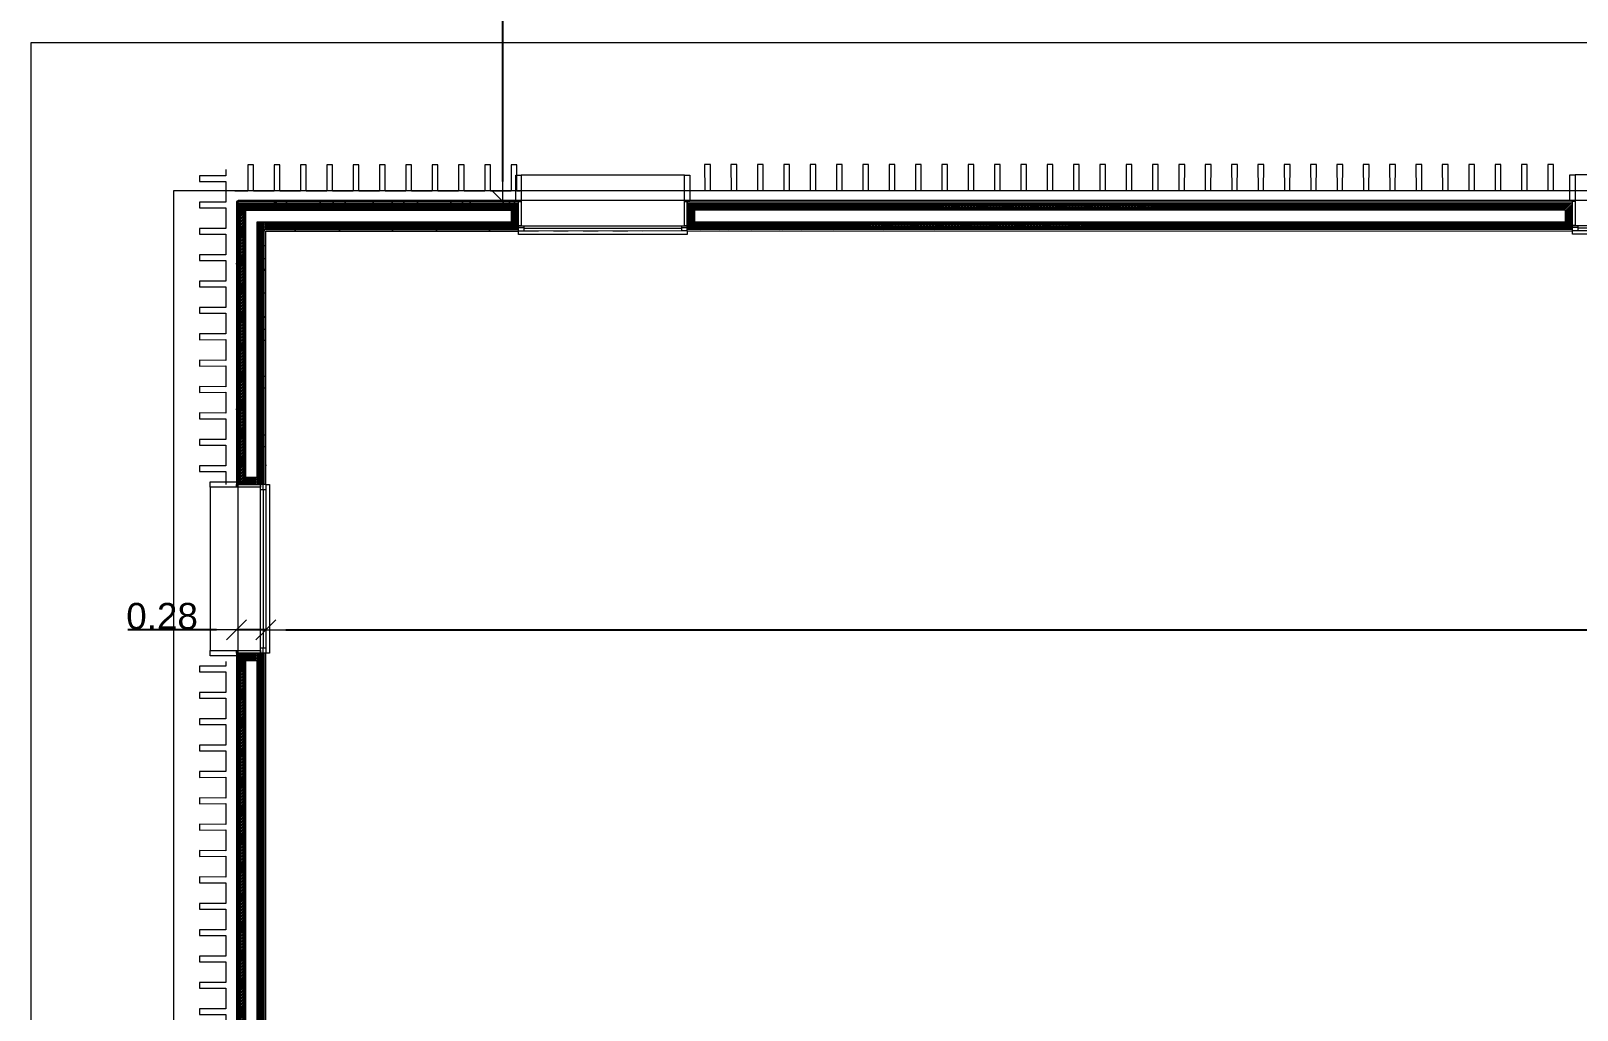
# Model space of a CAD drawing. Header units: millimetres. Extents: x -284281 to 1648660, y -821378 to -151356.
# Drawn here: x -265218 to -250547, y -181077 to -171793 of the extents above; entities that cross this region are included whole.
import ezdxf

# ---------------------------------------------------------------- set-up
doc = ezdxf.new("R2010")
doc.units = ezdxf.units.MM
doc.header["$MEASUREMENT"] = 0
doc.set_wipeout_variables(frame=1)
doc.linetypes.add('Traits', pattern=[282.222223, 141.111112, -141.111112])
doc.linetypes.add('Wipeout_Contour', pattern=[1000, 0, -1000])
doc.layers.get('Defpoints').update_dxf_attribs({"color": 250})
for name, color, linetype in [('Cotations - 1_100', 7, 'Continuous'), ('Fenêtres ARCHICAD', 7, 'Continuous'), ('Nouveau_0', 7, 'Continuous'), ('Sols_ Dalles', 7, 'Continuous')]:
    doc.layers.add(name, color=color, linetype=linetype)
doc.styles.add('STYLE_GENERE_2', font='arial.ttf')
doc.dimstyles.new('STYLE_GENERE__1', dxfattribs={"dimtxt": 250, "dimasz": 190, "dimexe": 0.18, "dimexo": 0.0625, "dimgap": 0, "dimtad": 1, "dimtih": 1, "dimtoh": 1, "dimlfac": 0.001, "dimzin": 0, "dimdsep": 46, "dimtxsty": 'STYLE_GENERE_2', "dimblk": 'ARROWHEAD_6', "dimblk1": 'ARROWHEAD_6', "dimblk2": 'ARROWHEAD_6', "dimcen": 0.09, "dimse1": 1, "dimse2": 1, "dimclrd": 7, "dimclre": 7, "dimclrt": 7, "dimazin": 0, "dimtfac": 1, "dimtdec": 4, "dimtmove": 0, "dimatfit": 3, "dimfxl": 1, "dimtolj": 1, "dimtzin": 0, "dimarcsym": 0})
doc.dimstyles.new('STYLE_GENERE__2', dxfattribs={"dimtxt": 250, "dimasz": 190, "dimexe": 0.18, "dimexo": 0.0625, "dimgap": 0, "dimtad": 1, "dimlfac": 0.001, "dimzin": 0, "dimdsep": 46, "dimtxsty": 'STYLE_GENERE_2', "dimblk": 'ARROWHEAD_6', "dimblk1": 'ARROWHEAD_6', "dimblk2": 'ARROWHEAD_6', "dimcen": 0.09, "dimse1": 1, "dimse2": 1, "dimclrd": 7, "dimclre": 7, "dimclrt": 7, "dimazin": 0, "dimtfac": 1, "dimtdec": 4, "dimtmove": 0, "dimatfit": 3, "dimfxl": 1, "dimtolj": 1, "dimtzin": 0, "dimarcsym": 0})
pattern_1 = [(45, (0, 175), (-55.68466, 55.68466), [0, -52.5, 0, -78.75]), (110, (175, 175), (74.000794, 26.934086), [0, -38.5, 0, -66.5])]
pattern_2 = [(45, (0, 0), (-7.0710678, 7.0710678), [])]

# ---------------------------------------------------------------- blocks, each defined once
blk = doc.blocks.new('Fenêtre 25')
at = {"layer": 'Fenêtres ARCHICAD', "color": 7, "linetype": 'Continuous', "lineweight": 5}
for p, q in [((-800, 0), (-800, 33)), ((-800, 33), (800, 33)), ((800, 33), (800, 0)), ((-800, -30), (800, -30)), ((-800, -280), (-800, -50)), ((-800, -50), (-775, -50)), ((-775, -50), (-775, -280)), ((775, -280), (775, -50)), ((775, -50), (800, -50)), ((800, -50), (800, -280)), ((-825, -530), (-825, -280)), ((-825, -280), (-775, -280)), ((-825, -280), (-800, -280)), ((-825, -280), (-800, -280)), ((-800, -195), (-800, -265)), ((-800, -195), (-800, -265)), ((-800, -195), (-800, -265)), ((-800, -195), (-800, -265)), ((-800, -265), (-800, -280)), ((-800, -265), (-800, -280)), ((-775, -280), (-800, -280)), ((-775, -280), (-775, -530)), ((800, -280), (775, -280)), ((775, -280), (825, -280)), ((775, -530), (775, -280)), ((800, -195), (800, -265)), ((800, -195), (800, -265)), ((800, -195), (800, -265)), ((800, -195), (800, -265)), ((800, -265), (800, -280)), ((800, -265), (800, -280)), ((800, -280), (825, -280)), ((800, -280), (825, -280)), ((825, -280), (825, -530)), ((-775, -530), (-825, -530)), ((-775, -530), (775, -530)), ((825, -530), (775, -530))]:
    blk.add_line(p, q, dxfattribs=at)
at = {"layer": 'Fenêtres ARCHICAD', "color": 7, "linetype": 'Traits', "lineweight": 5}
blk.add_line((-800, 0), (800, 0), dxfattribs=at)
at = {"color": 254, "linetype": 'Wipeout_Contour', "lineweight": 0, "ltscale": 3003.33026}
blk.add_wipeout([(-750, 0), (-750, -50), (750, -50), (750, 0)], dxfattribs=at).dxf.layer = 'Fenêtres ARCHICAD'
at = {"layer": 'Fenêtres ARCHICAD', "color": 7, "linetype": 'Continuous', "lineweight": 5}
for p, q in [((-800, 0), (-750, 0)), ((-800, 0), (-800, -15)), ((-800, 0), (-800, -15)), ((-750, 0), (-750, -50)), ((-750, 0), (750, 0)), ((750, -50), (750, 0)), ((750, 0), (800, 0)), ((800, 0), (800, -15)), ((800, 0), (800, -15)), ((-800, -15), (-800, -50)), ((-800, -15), (-800, -50)), ((-750, -50), (-800, -50)), ((-800, -50), (-800, -85)), ((-800, -50), (-800, -85)), ((-800, -85), (-800, -195)), ((-800, -85), (-800, -195)), ((-800, -85), (-800, -195)), ((-800, -85), (-800, -195)), ((-750, -25), (750, -25)), ((750, -50), (-750, -50)), ((800, -50), (750, -50)), ((800, -15), (800, -50)), ((800, -15), (800, -50)), ((800, -50), (800, -85)), ((800, -50), (800, -85)), ((800, -85), (800, -195)), ((800, -85), (800, -195)), ((800, -85), (800, -195)), ((800, -85), (800, -195))]:
    blk.add_line(p, q, dxfattribs=at)
blk = doc.blocks.new('Mur_1_1', base_point=(162861, -173411))
at = {"color": 254, "linetype": 'Wipeout_Contour', "lineweight": 0, "ltscale": 1189537.602383008}
blk.add_wipeout([(162876, -173426), (162876, -173426), (162861, -173411), (162861, -173411), (162861, -173426)], dxfattribs=at)
at = {"color": 254, "linetype": 'Wipeout_Contour', "lineweight": 0, "ltscale": 975207.248414}
blk.add_wipeout([(167139, -173410), (167139, -173425), (175539, -173423), (175539, -173408)], dxfattribs=at)
at = {"linetype": 'Continuous', "lineweight": 5, "true_color": 0x5f5f5f}
h = blk.add_hatch(dxfattribs=at)
h.set_pattern_fill('ENDUIT_0001', color=251, style=0, pattern_type=2)
h.set_pattern_definition(pattern_1)
h.paths.add_polyline_path([(162876, -173426), (162876, -173426), (162861, -173411), (162861, -173411), (162861, -173426)])
h = blk.add_hatch(dxfattribs=at)
h.set_pattern_fill('ENDUIT_0001', color=251, style=0, pattern_type=2)
h.set_pattern_definition(pattern_1)
h.paths.add_polyline_path([(167139, -173410), (167139, -173425), (175539, -173423), (175539, -173408)])
h = blk.add_hatch(dxfattribs=at)
h.set_pattern_fill('ENDUIT_0001', color=251, style=0, pattern_type=2)
h.set_pattern_definition(pattern_1)
h.paths.add_polyline_path([(162876, -173426), (162876, -173426), (162876, -173426)])
at = {"color": 254, "linetype": 'Wipeout_Contour', "lineweight": 0, "ltscale": 1189839.153421994}
blk.add_wipeout([(162946, -173496), (162946, -173496), (162876, -173426), (162876, -173426), (162876, -173496)], dxfattribs=at)
at = {"color": 254, "linetype": 'Wipeout_Contour', "lineweight": 0, "ltscale": 975327.011584}
blk.add_wipeout([(167139, -173425), (167209, -173495), (175469, -173493), (175539, -173423)], dxfattribs=at)
at = {"linetype": 'Continuous', "lineweight": 5, "true_color": 0x5f5f5f}
h = blk.add_hatch(dxfattribs=at)
h.set_pattern_fill('BRIQUES_TERRE_CUITE__INT_97', color=251, style=0, pattern_type=2)
h.set_pattern_definition(pattern_2)
h.paths.add_polyline_path([(162946, -173496), (162946, -173496), (162876, -173426), (162876, -173426), (162876, -173496)])
h = blk.add_hatch(dxfattribs=at)
h.set_pattern_fill('BRIQUES_TERRE_CUITE__INT_97', color=251, style=0, pattern_type=2)
h.set_pattern_definition(pattern_2)
h.paths.add_polyline_path([(162946, -173496), (162946, -173496), (162946, -173496)])
h = blk.add_hatch(dxfattribs=at)
h.set_pattern_fill('BRIQUES_TERRE_CUITE__INT_97', color=251, style=0, pattern_type=2)
h.set_pattern_definition(pattern_2)
h.paths.add_polyline_path([(167139, -173425), (167209, -173495), (175469, -173493), (175539, -173423)])
at = {"color": 254, "linetype": 'Wipeout_Contour', "lineweight": 0, "ltscale": 1190476.01544338}
blk.add_wipeout([(163056, -173606), (163056, -173606), (162946, -173496), (162946, -173496), (162946, -173606)], dxfattribs=at)
at = {"color": 254, "linetype": 'Wipeout_Contour', "lineweight": 0, "ltscale": 975582.023334}
blk.add_wipeout([(167209, -173495), (167209, -173605), (175469, -173603), (175469, -173493)], dxfattribs=at)
at = {"linetype": 'Continuous', "lineweight": 5, "true_color": 0x5f5f5f}
h = blk.add_hatch(dxfattribs=at)
h.set_pattern_fill('ENDUIT_0001', color=251, style=0, pattern_type=2)
h.set_pattern_definition(pattern_1)
h.paths.add_polyline_path([(163126, -173676), (163126, -173691), (163141, -173691), (163126, -173676)])
at = {"color": 254, "linetype": 'Wipeout_Contour', "lineweight": 0, "ltscale": 955311.500505}
blk.add_wipeout([(162876, -173426), (165539, -173425), (165539, -173410), (162876, -173411)], dxfattribs=at)
at = {"color": 254, "linetype": 'Wipeout_Contour', "lineweight": 0, "ltscale": 975961.759622}
blk.add_wipeout([(175539, -173673), (167139, -173675), (167139, -173690), (175539, -173688)], dxfattribs=at)
at = {"linetype": 'Continuous', "lineweight": 5, "true_color": 0x5f5f5f}
h = blk.add_hatch(dxfattribs=at)
h.set_pattern_fill('ENDUIT_0001', color=251, style=0, pattern_type=2)
h.set_pattern_definition(pattern_1)
h.paths.add_polyline_path([(162876, -173426), (165539, -173425), (165539, -173410), (162876, -173411)])
h = blk.add_hatch(dxfattribs=at)
h.set_pattern_fill('ENDUIT_0001', color=251, style=0, pattern_type=2)
h.set_pattern_definition(pattern_1)
h.paths.add_polyline_path([(175539, -173673), (167139, -173675), (167139, -173690), (175539, -173688)])
at = {"color": 254, "linetype": 'Wipeout_Contour', "lineweight": 0, "ltscale": 952839.831692}
blk.add_wipeout([(163126, -173676), (163056, -173606), (163056, -173606), (163056, -173676)], dxfattribs=at)
at = {"linetype": 'Continuous', "lineweight": 5, "true_color": 0x5f5f5f}
h = blk.add_hatch(dxfattribs=at)
h.set_pattern_fill('BRIQUES_TERRE_CUITE__INT_97', color=251, style=0, pattern_type=2)
h.set_pattern_definition(pattern_2)
h.paths.add_polyline_path([(163126, -173676), (163056, -173606), (163056, -173606), (163056, -173676)])
at = {"color": 254, "linetype": 'Wipeout_Contour', "lineweight": 0, "ltscale": 713720.790997}
blk.add_wipeout([(162876, -173411), (162861, -173411), (162876, -173426)], dxfattribs=at)
at = {"color": 254, "linetype": 'Wipeout_Contour', "lineweight": 0, "ltscale": 975840.720949}
blk.add_wipeout([(175539, -173603), (167139, -173605), (167139, -173675), (175539, -173673)], dxfattribs=at)
at = {"linetype": 'Continuous', "lineweight": 5, "true_color": 0x5f5f5f}
h = blk.add_hatch(dxfattribs=at)
h.set_pattern_fill('ENDUIT_0001', color=251, style=0, pattern_type=2)
h.set_pattern_definition(pattern_1)
h.paths.add_polyline_path([(162876, -173411), (162861, -173411), (162876, -173426)])
h = blk.add_hatch(dxfattribs=at)
h.set_pattern_fill('BRIQUES_TERRE_CUITE__INT_97', color=251, style=0, pattern_type=2)
h.set_pattern_definition(pattern_2)
h.paths.add_polyline_path([(175539, -173603), (167139, -173605), (167139, -173675), (175539, -173673)])
at = {"color": 7, "linetype": 'Continuous', "lineweight": 5, "flags": 128}
blk.add_lwpolyline([(167139, -173690), (175539, -173688)], dxfattribs=at)
at = {"color": 254, "linetype": 'Wipeout_Contour', "lineweight": 0, "ltscale": 955482.500301}
blk.add_wipeout([(162946, -173426), (162946, -173496), (165469, -173495), (165539, -173425)], dxfattribs=at)
at = {"color": 254, "linetype": 'Wipeout_Contour', "lineweight": 0, "ltscale": 963831.455818}
blk.add_wipeout([(167209, -173495), (167139, -173425), (167139, -173605), (167209, -173605)], dxfattribs=at)
at = {"color": 254, "linetype": 'Wipeout_Contour', "lineweight": 0, "ltscale": 987235.907192}
blk.add_wipeout([(175469, -173493), (175469, -173603), (175539, -173603), (175539, -173423)], dxfattribs=at)
at = {"linetype": 'Continuous', "lineweight": 5, "true_color": 0x5f5f5f}
h = blk.add_hatch(dxfattribs=at)
h.set_pattern_fill('BRIQUES_TERRE_CUITE__INT_97', color=251, style=0, pattern_type=2)
h.set_pattern_definition(pattern_2)
h.paths.add_polyline_path([(162946, -173426), (162946, -173496), (165469, -173495), (165539, -173425)])
h = blk.add_hatch(dxfattribs=at)
h.set_pattern_fill('BRIQUES_TERRE_CUITE__INT_97', color=251, style=0, pattern_type=2)
h.set_pattern_definition(pattern_2)
h.paths.add_polyline_path([(167209, -173495), (167139, -173425), (167139, -173605), (167209, -173605)])
h = blk.add_hatch(dxfattribs=at)
h.set_pattern_fill('BRIQUES_TERRE_CUITE__INT_97', color=251, style=0, pattern_type=2)
h.set_pattern_definition(pattern_2)
h.paths.add_polyline_path([(175469, -173493), (175469, -173603), (175539, -173603), (175539, -173423)])
at = {"color": 7, "linetype": 'Continuous', "lineweight": 5}
for p, q in [((167164, -173410), (167139, -173410)), ((167139, -173425), (167139, -173410)), ((175539, -173408), (175514, -173408)), ((175539, -173423), (175539, -173408)), ((175539, -173423), (167139, -173425)), ((167139, -173495), (167139, -173425)), ((167139, -173495), (167139, -173425)), ((167139, -173605), (167139, -173495)), ((167139, -173605), (167139, -173495)), ((175469, -173493), (167209, -173495)), ((167209, -173495), (167209, -173605)), ((175469, -173493), (175469, -173603)), ((175539, -173493), (175539, -173423)), ((175539, -173493), (175539, -173423)), ((175539, -173603), (175539, -173493)), ((175539, -173603), (175539, -173493)), ((167139, -173640), (167139, -173605)), ((167139, -173675), (167139, -173640)), ((167139, -173675), (175539, -173673)), ((167139, -173690), (167139, -173675)), ((175469, -173603), (167209, -173605)), ((175539, -173638), (175539, -173603)), ((175539, -173673), (175539, -173638)), ((175539, -173688), (175539, -173673))]:
    blk.add_line(p, q, dxfattribs=at)
at = {"color": 7, "linetype": 'Continuous', "lineweight": 5, "flags": 128}
blk.add_lwpolyline([(175539, -173408), (167139, -173410)], dxfattribs=at)
at = {"layer": 'Fenêtres ARCHICAD', "color": 7, "linetype": 'Continuous', "lineweight": 5, "zscale": 1000, "rotation": 180.0105654490006}
blk.add_blockref('Fenêtre 25', (176339, -173688), dxfattribs=at)
at = {"color": 254, "linetype": 'Wipeout_Contour', "lineweight": 0, "ltscale": 713899.779704}
blk.add_wipeout([(162946, -173426), (162876, -173426), (162946, -173496)], dxfattribs=at)
at = {"color": 254, "linetype": 'Wipeout_Contour', "lineweight": 0, "ltscale": 955846.246192}
blk.add_wipeout([(165469, -173495), (163056, -173496), (163056, -173606), (165469, -173605)], dxfattribs=at)
at = {"linetype": 'Continuous', "lineweight": 5, "true_color": 0x5f5f5f}
h = blk.add_hatch(dxfattribs=at)
h.set_pattern_fill('BRIQUES_TERRE_CUITE__INT_97', color=251, style=0, pattern_type=2)
h.set_pattern_definition(pattern_2)
h.paths.add_polyline_path([(162946, -173426), (162876, -173426), (162946, -173496)])
at = {"color": 7, "linetype": 'Continuous', "lineweight": 5, "flags": 128}
blk.add_lwpolyline([(162861, -173411), (162861, -173426)], dxfattribs=at)
at = {"color": 254, "linetype": 'Wipeout_Contour', "lineweight": 0, "ltscale": 956444.175265}
blk.add_wipeout([(165539, -173675), (163141, -173676), (163141, -173691), (165539, -173690)], dxfattribs=at)
at = {"linetype": 'Continuous', "lineweight": 5, "true_color": 0x5f5f5f}
h = blk.add_hatch(dxfattribs=at)
h.set_pattern_fill('ENDUIT_0001', color=251, style=0, pattern_type=2)
h.set_pattern_definition(pattern_1)
h.paths.add_polyline_path([(165539, -173675), (163141, -173676), (163141, -173691), (165539, -173690)])
at = {"color": 254, "linetype": 'Wipeout_Contour', "lineweight": 0, "ltscale": 714280.513116}
blk.add_wipeout([(163056, -173496), (162946, -173496), (163056, -173606)], dxfattribs=at)
at = {"color": 7, "linetype": 'Continuous', "lineweight": 5}
for p, q in [((162876, -173426), (162876, -173426)), ((162876, -173426), (162876, -173496)), ((162946, -173426), (162876, -173426)), ((162946, -173496), (162946, -173496)), ((162946, -173496), (162946, -173606)), ((163056, -173496), (162946, -173496))]:
    blk.add_line(p, q, dxfattribs=at)
at = {"color": 254, "linetype": 'Wipeout_Contour', "lineweight": 0, "ltscale": 714844.432472}
blk.add_wipeout([(163141, -173676), (163126, -173676), (163141, -173691)], dxfattribs=at)
at = {"linetype": 'Continuous', "lineweight": 5, "true_color": 0x5f5f5f}
h = blk.add_hatch(dxfattribs=at)
h.set_pattern_fill('ENDUIT_0001', color=251, style=0, pattern_type=2)
h.set_pattern_definition(pattern_1)
h.paths.add_polyline_path([(163141, -173676), (163126, -173676), (163141, -173691)])
at = {"color": 254, "linetype": 'Wipeout_Contour', "lineweight": 0, "ltscale": 956300.15498}
blk.add_wipeout([(163126, -173676), (165539, -173675), (165539, -173605), (163126, -173606)], dxfattribs=at)
at = {"linetype": 'Continuous', "lineweight": 5, "true_color": 0x5f5f5f}
h = blk.add_hatch(dxfattribs=at)
h.set_pattern_fill('BRIQUES_TERRE_CUITE__INT_97', color=251, style=0, pattern_type=2)
h.set_pattern_definition(pattern_2)
h.paths.add_polyline_path([(163126, -173676), (165539, -173675), (165539, -173605), (163126, -173606)])
at = {"color": 254, "linetype": 'Wipeout_Contour', "lineweight": 0, "ltscale": 959209.904003}
blk.add_wipeout([(165469, -173495), (165469, -173605), (165539, -173605), (165539, -173425)], dxfattribs=at)
at = {"color": 254, "linetype": 'Wipeout_Contour', "lineweight": 0, "ltscale": 714663.009177}
blk.add_wipeout([(163126, -173606), (163056, -173606), (163126, -173676)], dxfattribs=at)
at = {"linetype": 'Continuous', "lineweight": 5, "true_color": 0x5f5f5f}
h = blk.add_hatch(dxfattribs=at)
h.set_pattern_fill('BRIQUES_TERRE_CUITE__INT_97', color=251, style=0, pattern_type=2)
h.set_pattern_definition(pattern_2)
h.paths.add_polyline_path([(165469, -173495), (165469, -173605), (165539, -173605), (165539, -173425)])
h = blk.add_hatch(dxfattribs=at)
h.set_pattern_fill('BRIQUES_TERRE_CUITE__INT_97', color=251, style=0, pattern_type=2)
h.set_pattern_definition(pattern_2)
h.paths.add_polyline_path([(163126, -173606), (163056, -173606), (163126, -173676)])
at = {"color": 7, "linetype": 'Continuous', "lineweight": 5}
for p, q in [((165539, -173410), (165514, -173410)), ((165539, -173425), (165539, -173410)), ((165539, -173425), (162946, -173426)), ((165469, -173495), (163056, -173496)), ((165469, -173495), (165469, -173605)), ((165539, -173495), (165539, -173425)), ((165539, -173495), (165539, -173425)), ((165539, -173605), (165539, -173495)), ((165539, -173605), (165539, -173495)), ((163056, -173606), (163056, -173606)), ((163056, -173606), (163056, -173676)), ((163126, -173606), (163056, -173606)), ((165469, -173605), (163126, -173606)), ((163126, -173676), (165539, -173675)), ((163126, -173676), (163126, -173691)), ((165539, -173640), (165539, -173605)), ((165539, -173675), (165539, -173640)), ((165539, -173690), (165539, -173675))]:
    blk.add_line(p, q, dxfattribs=at)
at = {"color": 7, "linetype": 'Continuous', "lineweight": 5, "flags": 128}
for points in [[(165539, -173410), (162861, -173411)], [(163141, -173691), (165539, -173690)]]:
    blk.add_lwpolyline(points, dxfattribs=at)
at = {"layer": 'Fenêtres ARCHICAD', "color": 7, "linetype": 'Continuous', "lineweight": 5, "zscale": 1000, "rotation": 180.0105654490006}
blk.add_blockref('Fenêtre 25', (166339, -173690), dxfattribs=at)
blk = doc.blocks.new('Mur_6_1', base_point=(162861, -188411))
at = {"linetype": 'Continuous', "lineweight": 5, "true_color": 0x5f5f5f}
h = blk.add_hatch(dxfattribs=at)
h.set_pattern_fill('ENDUIT_0001', color=251, style=0, pattern_type=2)
h.set_pattern_definition(pattern_1)
h.paths.add_polyline_path([(162861, -173411), (162861, -173411), (162861, -173411)])
at = {"color": 254, "linetype": 'Wipeout_Contour', "lineweight": 0, "ltscale": 974274.925148}
blk.add_wipeout([(162876, -177693), (162861, -177693), (162861, -184493), (162876, -184493)], dxfattribs=at)
at = {"linetype": 'Continuous', "lineweight": 5, "true_color": 0x5f5f5f}
h = blk.add_hatch(dxfattribs=at)
h.set_pattern_fill('ENDUIT_0001', color=251, style=0, pattern_type=2)
h.set_pattern_definition(pattern_1)
h.paths.add_polyline_path([(162876, -177693), (162861, -177693), (162861, -184493), (162876, -184493)])
at = {"color": 254, "linetype": 'Wipeout_Contour', "lineweight": 0, "ltscale": 955553.112165}
blk.add_wipeout([(162876, -173426), (162861, -173426), (162861, -176093), (162876, -176093)], dxfattribs=at)
at = {"linetype": 'Continuous', "lineweight": 5, "true_color": 0x5f5f5f}
h = blk.add_hatch(dxfattribs=at)
h.set_pattern_fill('ENDUIT_0001', color=251, style=0, pattern_type=2)
h.set_pattern_definition(pattern_1)
h.paths.add_polyline_path([(162876, -173426), (162861, -173426), (162861, -176093), (162876, -176093)])
at = {"color": 254, "linetype": 'Wipeout_Contour', "lineweight": 0, "ltscale": 974387.759988}
blk.add_wipeout([(162876, -177693), (162876, -184493), (162946, -184423), (162946, -177763)], dxfattribs=at)
at = {"linetype": 'Continuous', "lineweight": 5, "true_color": 0x5f5f5f}
h = blk.add_hatch(dxfattribs=at)
h.set_pattern_fill('BRIQUES_TERRE_CUITE__INT_97', color=251, style=0, pattern_type=2)
h.set_pattern_definition(pattern_2)
h.paths.add_polyline_path([(162876, -177693), (162876, -184493), (162946, -184423), (162946, -177763)])
at = {"color": 254, "linetype": 'Wipeout_Contour', "lineweight": 0, "ltscale": 955719.655276}
blk.add_wipeout([(162946, -173496), (162876, -173496), (162876, -176093), (162946, -176023)], dxfattribs=at)
at = {"linetype": 'Continuous', "lineweight": 5, "true_color": 0x5f5f5f}
h = blk.add_hatch(dxfattribs=at)
h.set_pattern_fill('BRIQUES_TERRE_CUITE__INT_97', color=251, style=0, pattern_type=2)
h.set_pattern_definition(pattern_2)
h.paths.add_polyline_path([(162946, -173496), (162876, -173496), (162876, -176093), (162946, -176023)])
at = {"color": 7, "linetype": 'Continuous', "lineweight": 5}
blk.add_line((162876, -173426), (162876, -173496), dxfattribs=at)
at = {"color": 254, "linetype": 'Wipeout_Contour', "lineweight": 0, "ltscale": 974627.72248}
blk.add_wipeout([(162946, -177763), (162946, -184423), (163056, -184423), (163056, -177763)], dxfattribs=at)
at = {"color": 254, "linetype": 'Wipeout_Contour', "lineweight": 0, "ltscale": 956074.120282}
blk.add_wipeout([(163056, -173606), (162946, -173606), (162946, -176023), (163056, -176023)], dxfattribs=at)
at = {"color": 254, "linetype": 'Wipeout_Contour', "lineweight": 0, "ltscale": 974984.114929}
blk.add_wipeout([(163126, -184493), (163141, -184493), (163141, -177693), (163126, -177693)], dxfattribs=at)
at = {"linetype": 'Continuous', "lineweight": 5, "true_color": 0x5f5f5f}
h = blk.add_hatch(dxfattribs=at)
h.set_pattern_fill('ENDUIT_0001', color=251, style=0, pattern_type=2)
h.set_pattern_definition(pattern_1)
h.paths.add_polyline_path([(163126, -184493), (163141, -184493), (163141, -177693), (163126, -177693)])
at = {"color": 7, "linetype": 'Continuous', "lineweight": 5}
blk.add_line((162946, -173496), (162946, -173606), dxfattribs=at)
at = {"color": 254, "linetype": 'Wipeout_Contour', "lineweight": 0, "ltscale": 956662.163095}
blk.add_wipeout([(163126, -173691), (163126, -176093), (163141, -176093), (163141, -173691)], dxfattribs=at)
at = {"linetype": 'Continuous', "lineweight": 5, "true_color": 0x5f5f5f}
h = blk.add_hatch(dxfattribs=at)
h.set_pattern_fill('ENDUIT_0001', color=251, style=0, pattern_type=2)
h.set_pattern_definition(pattern_1)
h.paths.add_polyline_path([(163126, -173691), (163126, -176093), (163141, -176093), (163141, -173691)])
at = {"color": 254, "linetype": 'Wipeout_Contour', "lineweight": 0, "ltscale": 974870.339075}
blk.add_wipeout([(163056, -177693), (163056, -184493), (163126, -184493), (163126, -177693)], dxfattribs=at)
at = {"linetype": 'Continuous', "lineweight": 5, "true_color": 0x5f5f5f}
h = blk.add_hatch(dxfattribs=at)
h.set_pattern_fill('BRIQUES_TERRE_CUITE__INT_97', color=251, style=0, pattern_type=2)
h.set_pattern_definition(pattern_2)
h.paths.add_polyline_path([(163056, -177693), (163056, -184493), (163126, -184493), (163126, -177693)])
at = {"color": 7, "linetype": 'Continuous', "lineweight": 5, "flags": 128}
blk.add_lwpolyline([(163141, -184493), (163141, -177693)], dxfattribs=at)
at = {"color": 254, "linetype": 'Wipeout_Contour', "lineweight": 0, "ltscale": 956524.364983}
blk.add_wipeout([(163056, -173676), (163056, -176093), (163126, -176093), (163126, -173676)], dxfattribs=at)
at = {"linetype": 'Continuous', "lineweight": 5, "true_color": 0x5f5f5f}
h = blk.add_hatch(dxfattribs=at)
h.set_pattern_fill('BRIQUES_TERRE_CUITE__INT_97', color=251, style=0, pattern_type=2)
h.set_pattern_definition(pattern_2)
h.paths.add_polyline_path([(163056, -173676), (163056, -176093), (163126, -176093), (163126, -173676)])
at = {"color": 7, "linetype": 'Continuous', "lineweight": 5}
for p, q in [((163056, -173606), (163056, -173676)), ((163126, -173676), (163126, -173691))]:
    blk.add_line(p, q, dxfattribs=at)
at = {"color": 7, "linetype": 'Continuous', "lineweight": 5, "flags": 128}
blk.add_lwpolyline([(163141, -176093), (163141, -173691)], dxfattribs=at)
at = {"color": 254, "linetype": 'Wipeout_Contour', "lineweight": 0, "ltscale": 964577.172595}
blk.add_wipeout([(162946, -177763), (163056, -177763), (163056, -177693), (162876, -177693)], dxfattribs=at)
at = {"linetype": 'Continuous', "lineweight": 5, "true_color": 0x5f5f5f}
h = blk.add_hatch(dxfattribs=at)
h.set_pattern_fill('BRIQUES_TERRE_CUITE__INT_97', color=251, style=0, pattern_type=2)
h.set_pattern_definition(pattern_2)
h.paths.add_polyline_path([(162946, -177763), (163056, -177763), (163056, -177693), (162876, -177693)])
at = {"color": 7, "linetype": 'Continuous', "lineweight": 5}
for p, q in [((162861, -177693), (162861, -177718)), ((162876, -177693), (162861, -177693)), ((162876, -177693), (162876, -184493)), ((162946, -177693), (162876, -177693)), ((162946, -177693), (162876, -177693)), ((163056, -177693), (162946, -177693)), ((163056, -177693), (162946, -177693)), ((162946, -177763), (162946, -184423)), ((162946, -177763), (163056, -177763)), ((163091, -177693), (163056, -177693)), ((163056, -177763), (163056, -184423)), ((163126, -177693), (163091, -177693)), ((163126, -184493), (163126, -177693)), ((163141, -177693), (163126, -177693))]:
    blk.add_line(p, q, dxfattribs=at)
at = {"color": 7, "linetype": 'Continuous', "lineweight": 5, "flags": 128}
blk.add_lwpolyline([(162861, -177693), (162861, -184493)], dxfattribs=at)
at = {"color": 254, "linetype": 'Wipeout_Contour', "lineweight": 0, "ltscale": 959664.526454}
blk.add_wipeout([(162946, -176023), (162876, -176093), (163056, -176093), (163056, -176023)], dxfattribs=at)
at = {"linetype": 'Continuous', "lineweight": 5, "true_color": 0x5f5f5f}
h = blk.add_hatch(dxfattribs=at)
h.set_pattern_fill('BRIQUES_TERRE_CUITE__INT_97', color=251, style=0, pattern_type=2)
h.set_pattern_definition(pattern_2)
h.paths.add_polyline_path([(162946, -176023), (162876, -176093), (163056, -176093), (163056, -176023)])
at = {"color": 7, "linetype": 'Continuous', "lineweight": 5}
for p, q in [((162876, -173496), (162876, -176093)), ((162946, -173606), (162946, -176023)), ((163056, -173676), (163056, -176023)), ((163126, -176093), (163126, -173691)), ((162946, -176023), (163056, -176023)), ((162861, -176068), (162861, -176093)), ((162876, -176093), (162861, -176093)), ((162946, -176093), (162876, -176093)), ((162946, -176093), (162876, -176093)), ((163056, -176093), (162946, -176093)), ((163056, -176093), (162946, -176093)), ((163091, -176093), (163056, -176093)), ((163126, -176093), (163091, -176093)), ((163141, -176093), (163126, -176093))]:
    blk.add_line(p, q, dxfattribs=at)
at = {"color": 7, "linetype": 'Continuous', "lineweight": 5, "flags": 128}
blk.add_lwpolyline([(162861, -173426), (162861, -176093)], dxfattribs=at)
at = {"layer": 'Fenêtres ARCHICAD', "color": 7, "linetype": 'Continuous', "lineweight": 5, "zscale": 1000, "rotation": 270}
blk.add_blockref('Fenêtre 25', (163141, -176893), dxfattribs=at)
blk = doc.blocks.new('Tôle profilée 25_2')
at = {"color": 7, "linetype": 'Continuous', "lineweight": 5}
for p, q in [((-250, 6677.5), (-250, 6650)), ((0, 6676.5), (-250, 6677.5)), ((-250, 6650), (-250, 6622.5)), ((-250, 6622.5), (0, 6623.5)), ((0, 6722.2), (0, 6676.5)), ((0, 6623.5), (0, 6426.5)), ((-250, 6427.5), (-250, 6400)), ((0, 6426.5), (-250, 6427.5)), ((-250, 6400), (-250, 6372.5)), ((-250, 6372.5), (0, 6373.5)), ((0, 6373.5), (0, 6176.5)), ((-250, 6177.5), (-250, 6150)), ((0, 6176.5), (-250, 6177.5)), ((-250, 6150), (-250, 6122.5)), ((-250, 6122.5), (0, 6123.5)), ((0, 6123.5), (0, 5926.5)), ((-250, 5927.5), (-250, 5900)), ((0, 5926.5), (-250, 5927.5)), ((-250, 5900), (-250, 5872.5)), ((-250, 5872.5), (0, 5873.5)), ((0, 5873.5), (0, 5676.5)), ((-250, 5677.5), (-250, 5650)), ((0, 5676.5), (-250, 5677.5)), ((-250, 5650), (-250, 5622.5)), ((-250, 5622.5), (0, 5623.5)), ((0, 5623.5), (0, 5426.5)), ((-250, 5427.5), (-250, 5400)), ((0, 5426.5), (-250, 5427.5)), ((-250, 5400), (-250, 5372.5)), ((-250, 5372.5), (0, 5373.5)), ((0, 5373.5), (0, 5176.5)), ((-250, 5177.5), (-250, 5150)), ((0, 5176.5), (-250, 5177.5)), ((-250, 5150), (-250, 5122.5)), ((-250, 5122.5), (0, 5123.5)), ((0, 5123.5), (0, 4926.5)), ((-250, 4927.5), (-250, 4900)), ((0, 4926.5), (-250, 4927.5)), ((-250, 4900), (-250, 4872.5)), ((-250, 4872.5), (0, 4873.5)), ((0, 4873.5), (0, 4676.5)), ((-250, 4677.5), (-250, 4650)), ((0, 4676.5), (-250, 4677.5)), ((-250, 4650), (-250, 4622.5)), ((-250, 4622.5), (0, 4623.5)), ((0, 4623.5), (0, 4426.5)), ((-250, 4427.5), (-250, 4400)), ((0, 4426.5), (-250, 4427.5)), ((-250, 4400), (-250, 4372.5)), ((-250, 4372.5), (0, 4373.5)), ((0, 4373.5), (0, 4176.5)), ((-250, 4177.5), (-250, 4150)), ((0, 4176.5), (-250, 4177.5)), ((-250, 4150), (-250, 4122.5)), ((-250, 4122.5), (0, 4123.5)), ((0, 4123.5), (0, 3926.5)), ((-250, 3927.5), (-250, 3900)), ((0, 3926.5), (-250, 3927.5)), ((-250, 3900), (-250, 3872.5)), ((-250, 3872.5), (0, 3873.5)), ((0, 3873.5), (0, 3676.5)), ((-250, 3677.5), (-250, 3650)), ((0, 3676.5), (-250, 3677.5)), ((-250, 3650), (-250, 3622.5)), ((-250, 3622.5), (0, 3623.5)), ((0, 3623.5), (0, 3426.5)), ((-250, 3427.5), (-250, 3400)), ((0, 3426.5), (-250, 3427.5)), ((-250, 3400), (-250, 3372.5)), ((-250, 3372.5), (0, 3373.5)), ((0, 3373.5), (0, 3176.5)), ((-250, 3177.5), (-250, 3150)), ((0, 3176.5), (-250, 3177.5)), ((-250, 3150), (-250, 3122.5)), ((-250, 3122.5), (0, 3123.5)), ((0, 3123.5), (0, 2926.5)), ((-250, 2927.5), (-250, 2900)), ((0, 2926.5), (-250, 2927.5)), ((-250, 2900), (-250, 2872.5)), ((-250, 2872.5), (0, 2873.5)), ((0, 2873.5), (0, 2676.5)), ((-250, 2677.5), (-250, 2650)), ((0, 2676.5), (-250, 2677.5)), ((-250, 2650), (-250, 2622.5)), ((-250, 2622.5), (0, 2623.5)), ((0, 2623.5), (0, 2426.5)), ((-250, 2427.5), (-250, 2400)), ((0, 2426.5), (-250, 2427.5)), ((-250, 2400), (-250, 2372.5)), ((-250, 2372.5), (0, 2373.5)), ((0, 2373.5), (0, 2176.5)), ((-250, 2177.5), (-250, 2150)), ((0, 2176.5), (-250, 2177.5)), ((-250, 2150), (-250, 2122.5)), ((-250, 2122.5), (0, 2123.5)), ((0, 2123.5), (0, 1926.5)), ((-250, 1927.5), (-250, 1900)), ((0, 1926.5), (-250, 1927.5)), ((-250, 1900), (-250, 1872.5)), ((-250, 1872.5), (0, 1873.5)), ((0, 1873.5), (0, 1676.5)), ((-250, 1677.5), (-250, 1650)), ((0, 1676.5), (-250, 1677.5)), ((-250, 1650), (-250, 1622.5)), ((-250, 1622.5), (0, 1623.5)), ((0, 1623.5), (0, 1426.5)), ((-250, 1427.5), (-250, 1400)), ((0, 1426.5), (-250, 1427.5)), ((-250, 1400), (-250, 1372.5)), ((-250, 1372.5), (0, 1373.5)), ((0, 1373.5), (0, 1176.5)), ((-250, 1177.5), (-250, 1150)), ((0, 1176.5), (-250, 1177.5)), ((-250, 1150), (-250, 1122.5)), ((-250, 1122.5), (0, 1123.5)), ((0, 1123.5), (0, 926.5)), ((-250, 927.5), (-250, 900)), ((0, 926.5), (-250, 927.5)), ((-250, 900), (-250, 872.5)), ((-250, 872.5), (0, 873.5)), ((0, 873.5), (0, 676.5)), ((-250, 677.5), (-250, 650)), ((0, 676.5), (-250, 677.5)), ((-250, 650), (-250, 622.5)), ((-250, 622.5), (0, 623.5)), ((0, 623.5), (0, 426.5)), ((-250, 427.5), (-250, 400)), ((0, 426.5), (-250, 427.5)), ((-250, 400), (-250, 372.5)), ((-250, 372.5), (0, 373.5)), ((0, 373.5), (0, 176.5)), ((-250, 177.5), (-250, 150)), ((0, 176.5), (-250, 177.5)), ((-250, 150), (-250, 122.5)), ((-250, 122.5), (0, 123.5)), ((0, 123.5), (0, 0))]:
    blk.add_line(p, q, dxfattribs=at)
blk = doc.blocks.new('Tôle profilée 25_3')
at = {"color": 7, "linetype": 'Continuous', "lineweight": 5}
for p, q in [((0, 2986.6), (0, 2926.5)), ((-250, 2927.5), (-250, 2900)), ((0, 2926.5), (-250, 2927.5)), ((-250, 2900), (-250, 2872.5)), ((-250, 2872.5), (0, 2873.5)), ((0, 2873.5), (0, 2676.5)), ((-250, 2677.5), (-250, 2650)), ((0, 2676.5), (-250, 2677.5)), ((-250, 2650), (-250, 2622.5)), ((-250, 2622.5), (0, 2623.5)), ((0, 2623.5), (0, 2426.5)), ((-250, 2427.5), (-250, 2400)), ((0, 2426.5), (-250, 2427.5)), ((-250, 2400), (-250, 2372.5)), ((-250, 2372.5), (0, 2373.5)), ((0, 2373.5), (0, 2176.5)), ((-250, 2177.5), (-250, 2150)), ((0, 2176.5), (-250, 2177.5)), ((-250, 2150), (-250, 2122.5)), ((-250, 2122.5), (0, 2123.5)), ((0, 2123.5), (0, 1926.5)), ((-250, 1927.5), (-250, 1900)), ((0, 1926.5), (-250, 1927.5)), ((-250, 1900), (-250, 1872.5)), ((-250, 1872.5), (0, 1873.5)), ((0, 1873.5), (0, 1676.5)), ((-250, 1677.5), (-250, 1650)), ((0, 1676.5), (-250, 1677.5)), ((-250, 1650), (-250, 1622.5)), ((-250, 1622.5), (0, 1623.5)), ((0, 1623.5), (0, 1426.5)), ((-250, 1427.5), (-250, 1400)), ((0, 1426.5), (-250, 1427.5)), ((-250, 1400), (-250, 1372.5)), ((-250, 1372.5), (0, 1373.5)), ((0, 1373.5), (0, 1176.5)), ((-250, 1177.5), (-250, 1150)), ((0, 1176.5), (-250, 1177.5)), ((-250, 1150), (-250, 1122.5)), ((-250, 1122.5), (0, 1123.5)), ((0, 1123.5), (0, 926.5)), ((-250, 927.5), (-250, 900)), ((0, 926.5), (-250, 927.5)), ((-250, 900), (-250, 872.5)), ((-250, 872.5), (0, 873.5)), ((0, 873.5), (0, 676.5)), ((-250, 677.5), (-250, 650)), ((0, 676.5), (-250, 677.5)), ((-250, 650), (-250, 622.5)), ((-250, 622.5), (0, 623.5)), ((0, 623.5), (0, 426.5)), ((-250, 427.5), (-250, 400)), ((0, 426.5), (-250, 427.5)), ((-250, 400), (-250, 372.5)), ((-250, 372.5), (0, 373.5)), ((0, 373.5), (0, 176.5)), ((-250, 177.5), (-250, 150)), ((0, 176.5), (-250, 177.5)), ((-250, 150), (-250, 122.5)), ((-250, 122.5), (0, 123.5)), ((0, 123.5), (0, 0))]:
    blk.add_line(p, q, dxfattribs=at)
blk = doc.blocks.new('Tôle profilée 25_4')
at = {"color": 7, "linetype": 'Continuous', "lineweight": 5}
for p, q in [((-250, 2677.5), (-250, 2650)), ((0, 2676.5), (-250, 2677.5)), ((-250, 2650), (-250, 2622.5)), ((0, 2706.5), (0, 2676.5)), ((-250, 2622.5), (0, 2623.5)), ((0, 2623.5), (0, 2426.5)), ((-250, 2427.5), (-250, 2400)), ((0, 2426.5), (-250, 2427.5)), ((-250, 2400), (-250, 2372.5)), ((-250, 2372.5), (0, 2373.5)), ((0, 2373.5), (0, 2176.5)), ((-250, 2177.5), (-250, 2150)), ((0, 2176.5), (-250, 2177.5)), ((-250, 2150), (-250, 2122.5)), ((-250, 2122.5), (0, 2123.5)), ((0, 2123.5), (0, 1926.5)), ((-250, 1927.5), (-250, 1900)), ((0, 1926.5), (-250, 1927.5)), ((-250, 1900), (-250, 1872.5)), ((-250, 1872.5), (0, 1873.5)), ((0, 1873.5), (0, 1676.5)), ((-250, 1677.5), (-250, 1650)), ((0, 1676.5), (-250, 1677.5)), ((-250, 1650), (-250, 1622.5)), ((-250, 1622.5), (0, 1623.5)), ((0, 1623.5), (0, 1426.5)), ((-250, 1427.5), (-250, 1400)), ((0, 1426.5), (-250, 1427.5)), ((-250, 1400), (-250, 1372.5)), ((-250, 1372.5), (0, 1373.5)), ((0, 1373.5), (0, 1176.5)), ((-250, 1177.5), (-250, 1150)), ((0, 1176.5), (-250, 1177.5)), ((-250, 1150), (-250, 1122.5)), ((-250, 1122.5), (0, 1123.5)), ((0, 1123.5), (0, 926.5)), ((-250, 927.5), (-250, 900)), ((0, 926.5), (-250, 927.5)), ((-250, 900), (-250, 872.5)), ((-250, 872.5), (0, 873.5)), ((0, 873.5), (0, 676.5)), ((-250, 677.5), (-250, 650)), ((0, 676.5), (-250, 677.5)), ((-250, 650), (-250, 622.5)), ((-250, 622.5), (0, 623.5)), ((0, 623.5), (0, 426.5)), ((-250, 427.5), (-250, 400)), ((0, 426.5), (-250, 427.5)), ((-250, 400), (-250, 372.5)), ((-250, 372.5), (0, 373.5)), ((0, 373.5), (0, 176.5)), ((-250, 177.5), (-250, 150)), ((0, 176.5), (-250, 177.5)), ((-250, 150), (-250, 122.5)), ((-250, 122.5), (0, 123.5)), ((0, 123.5), (0, 0))]:
    blk.add_line(p, q, dxfattribs=at)
blk = doc.blocks.new('Tôle profilée 25')
at = {"color": 7, "linetype": 'Continuous', "lineweight": 5}
for p, q in [((0, 8347.3), (0, 8176.5)), ((-250, 8177.5), (-250, 8150)), ((0, 8176.5), (-250, 8177.5)), ((-250, 8150), (-250, 8122.5)), ((-250, 8122.5), (0, 8123.5)), ((0, 8123.5), (0, 7926.5)), ((-250, 7927.5), (-250, 7900)), ((0, 7926.5), (-250, 7927.5)), ((-250, 7900), (-250, 7872.5)), ((-250, 7872.5), (0, 7873.5)), ((0, 7873.5), (0, 7676.5)), ((-250, 7677.5), (-250, 7650)), ((0, 7676.5), (-250, 7677.5)), ((-250, 7650), (-250, 7622.5)), ((-250, 7622.5), (0, 7623.5)), ((0, 7623.5), (0, 7426.5)), ((-250, 7427.5), (-250, 7400)), ((0, 7426.5), (-250, 7427.5)), ((-250, 7400), (-250, 7372.5)), ((-250, 7372.5), (0, 7373.5)), ((0, 7373.5), (0, 7176.5)), ((-250, 7177.5), (-250, 7150)), ((0, 7176.5), (-250, 7177.5)), ((-250, 7150), (-250, 7122.5)), ((-250, 7122.5), (0, 7123.5)), ((0, 7123.5), (0, 6926.5)), ((-250, 6927.5), (-250, 6900)), ((0, 6926.5), (-250, 6927.5)), ((-250, 6900), (-250, 6872.5)), ((-250, 6872.5), (0, 6873.5)), ((0, 6873.5), (0, 6676.5)), ((-250, 6677.5), (-250, 6650)), ((0, 6676.5), (-250, 6677.5)), ((-250, 6650), (-250, 6622.5)), ((-250, 6622.5), (0, 6623.5)), ((0, 6623.5), (0, 6426.5)), ((-250, 6427.5), (-250, 6400)), ((0, 6426.5), (-250, 6427.5)), ((-250, 6400), (-250, 6372.5)), ((-250, 6372.5), (0, 6373.5)), ((0, 6373.5), (0, 6176.5)), ((-250, 6177.5), (-250, 6150)), ((0, 6176.5), (-250, 6177.5)), ((-250, 6150), (-250, 6122.5)), ((-250, 6122.5), (0, 6123.5)), ((0, 6123.5), (0, 5926.5)), ((-250, 5927.5), (-250, 5900)), ((0, 5926.5), (-250, 5927.5)), ((-250, 5900), (-250, 5872.5)), ((-250, 5872.5), (0, 5873.5)), ((0, 5873.5), (0, 5676.5)), ((-250, 5677.5), (-250, 5650)), ((0, 5676.5), (-250, 5677.5)), ((-250, 5650), (-250, 5622.5)), ((-250, 5622.5), (0, 5623.5)), ((0, 5623.5), (0, 5426.5)), ((-250, 5427.5), (-250, 5400)), ((0, 5426.5), (-250, 5427.5)), ((-250, 5400), (-250, 5372.5)), ((-250, 5372.5), (0, 5373.5)), ((0, 5373.5), (0, 5176.5)), ((-250, 5177.5), (-250, 5150)), ((0, 5176.5), (-250, 5177.5)), ((-250, 5150), (-250, 5122.5)), ((-250, 5122.5), (0, 5123.5)), ((0, 5123.5), (0, 4926.5)), ((-250, 4927.5), (-250, 4900)), ((0, 4926.5), (-250, 4927.5)), ((-250, 4900), (-250, 4872.5)), ((-250, 4872.5), (0, 4873.5)), ((0, 4873.5), (0, 4676.5)), ((-250, 4677.5), (-250, 4650)), ((0, 4676.5), (-250, 4677.5)), ((-250, 4650), (-250, 4622.5)), ((-250, 4622.5), (0, 4623.5)), ((0, 4623.5), (0, 4426.5)), ((-250, 4427.5), (-250, 4400)), ((0, 4426.5), (-250, 4427.5)), ((-250, 4400), (-250, 4372.5)), ((-250, 4372.5), (0, 4373.5)), ((0, 4373.5), (0, 4176.5)), ((-250, 4177.5), (-250, 4150)), ((0, 4176.5), (-250, 4177.5)), ((-250, 4150), (-250, 4122.5)), ((-250, 4122.5), (0, 4123.5)), ((0, 4123.5), (0, 3926.5)), ((-250, 3927.5), (-250, 3900)), ((0, 3926.5), (-250, 3927.5)), ((-250, 3900), (-250, 3872.5)), ((-250, 3872.5), (0, 3873.5)), ((0, 3873.5), (0, 3676.5)), ((-250, 3677.5), (-250, 3650)), ((0, 3676.5), (-250, 3677.5)), ((-250, 3650), (-250, 3622.5)), ((-250, 3622.5), (0, 3623.5)), ((0, 3623.5), (0, 3426.5)), ((-250, 3427.5), (-250, 3400)), ((0, 3426.5), (-250, 3427.5)), ((-250, 3400), (-250, 3372.5)), ((-250, 3372.5), (0, 3373.5)), ((0, 3373.5), (0, 3176.5)), ((-250, 3177.5), (-250, 3150)), ((0, 3176.5), (-250, 3177.5)), ((-250, 3150), (-250, 3122.5)), ((-250, 3122.5), (0, 3123.5)), ((0, 3123.5), (0, 2926.5)), ((-250, 2927.5), (-250, 2900)), ((0, 2926.5), (-250, 2927.5)), ((-250, 2900), (-250, 2872.5)), ((-250, 2872.5), (0, 2873.5)), ((0, 2873.5), (0, 2676.5)), ((-250, 2677.5), (-250, 2650)), ((0, 2676.5), (-250, 2677.5)), ((-250, 2650), (-250, 2622.5)), ((-250, 2622.5), (0, 2623.5)), ((0, 2623.5), (0, 2426.5)), ((-250, 2427.5), (-250, 2400)), ((0, 2426.5), (-250, 2427.5)), ((-250, 2400), (-250, 2372.5)), ((-250, 2372.5), (0, 2373.5)), ((0, 2373.5), (0, 2176.5)), ((-250, 2177.5), (-250, 2150)), ((0, 2176.5), (-250, 2177.5)), ((-250, 2150), (-250, 2122.5)), ((-250, 2122.5), (0, 2123.5)), ((0, 2123.5), (0, 1926.5)), ((-250, 1927.5), (-250, 1900)), ((0, 1926.5), (-250, 1927.5)), ((-250, 1900), (-250, 1872.5)), ((-250, 1872.5), (0, 1873.5)), ((0, 1873.5), (0, 1676.5)), ((-250, 1677.5), (-250, 1650)), ((0, 1676.5), (-250, 1677.5)), ((-250, 1650), (-250, 1622.5)), ((-250, 1622.5), (0, 1623.5)), ((0, 1623.5), (0, 1426.5)), ((-250, 1427.5), (-250, 1400)), ((0, 1426.5), (-250, 1427.5)), ((-250, 1400), (-250, 1372.5)), ((-250, 1372.5), (0, 1373.5)), ((0, 1373.5), (0, 1176.5)), ((-250, 1177.5), (-250, 1150)), ((0, 1176.5), (-250, 1177.5)), ((-250, 1150), (-250, 1122.5)), ((-250, 1122.5), (0, 1123.5)), ((0, 1123.5), (0, 926.5)), ((-250, 927.5), (-250, 900)), ((0, 926.5), (-250, 927.5)), ((-250, 900), (-250, 872.5)), ((-250, 872.5), (0, 873.5)), ((0, 873.5), (0, 676.5)), ((-250, 677.5), (-250, 650)), ((0, 676.5), (-250, 677.5)), ((-250, 650), (-250, 622.5)), ((-250, 622.5), (0, 623.5)), ((0, 623.5), (0, 426.5)), ((-250, 427.5), (-250, 400)), ((0, 426.5), (-250, 427.5)), ((-250, 400), (-250, 372.5)), ((-250, 372.5), (0, 373.5)), ((0, 373.5), (0, 176.5)), ((-250, 177.5), (-250, 150)), ((0, 176.5), (-250, 177.5)), ((-250, 150), (-250, 122.5)), ((-250, 122.5), (0, 123.5)), ((0, 123.5), (0, 0))]:
    blk.add_line(p, q, dxfattribs=at)
blk = doc.blocks.new('ARROWHEAD_6')
at = {"color": 0, "linetype": 'Continuous', "lineweight": 0}
for p, q in [((0, 0), (-1, 0)), ((-0.5, -0.5), (0.5, 0.5))]:
    blk.add_line(p, q, dxfattribs=at)
blk = doc.blocks.new('*D1211')
at = {"layer": 'Cotations - 1_100', "color": 7, "linetype": 'Continuous', "lineweight": -2, "transparency": 16777216}
for p, q in [((-263459, -177471), (-264299, -177471)), ((-262989, -177471), (-263269, -177471)), ((-262799, -177471), (-262609, -177471))]:
    blk.add_line(p, q, dxfattribs=at)
at = {"layer": 'Defpoints', "color": 0, "linetype": 'Continuous', "transparency": 16777216}
for p in [(-262989, -177471), (-263269, -180911), (-262989, -180911)]:
    blk.add_point(p, dxfattribs=at)
at = {"layer": 'Cotations - 1_100', "color": 7, "linetype": 'Continuous', "lineweight": -2, "transparency": 16777216, "xscale": 190, "yscale": 190, "zscale": 190}
blk.add_blockref('ARROWHEAD_6', (-263269, -177471), dxfattribs=at)
at = {"layer": 'Cotations - 1_100', "color": 7, "linetype": 'Continuous', "lineweight": -2, "transparency": 16777216, "xscale": 190, "yscale": 190, "zscale": 190, "rotation": 180}
blk.add_blockref('ARROWHEAD_6', (-262989, -177471), dxfattribs=at)
at = {"layer": 'Cotations - 1_100', "color": 7, "linetype": 'Continuous', "lineweight": 5, "transparency": 16777216, "insert": (-263974, -177343), "char_height": 250, "attachment_point": 5, "style": 'STYLE_GENERE_2'}
blk.add_mtext('\\A1;0.28', dxfattribs=at)
blk = doc.blocks.new('*D1212')
at = {"layer": 'Cotations - 1_100', "color": 7, "linetype": 'Continuous', "lineweight": -2, "transparency": 16777216}
blk.add_line((-262799, -177471), (-207394, -177471), dxfattribs=at)
at = {"layer": 'Defpoints', "color": 0, "linetype": 'Continuous', "transparency": 16777216}
for p in [(-207204, -177471), (-262989, -180911), (-207204, -180905)]:
    blk.add_point(p, dxfattribs=at)
at = {"layer": 'Cotations - 1_100', "color": 7, "linetype": 'Continuous', "lineweight": -2, "transparency": 16777216, "xscale": 190, "yscale": 190, "zscale": 190, "rotation": 180}
blk.add_blockref('ARROWHEAD_6', (-262989, -177471), dxfattribs=at)
at = {"layer": 'Cotations - 1_100', "color": 7, "linetype": 'Continuous', "lineweight": -2, "transparency": 16777216, "xscale": 190, "yscale": 190, "zscale": 190}
blk.add_blockref('ARROWHEAD_6', (-207204, -177471), dxfattribs=at)
at = {"layer": 'Cotations - 1_100', "color": 7, "linetype": 'Continuous', "lineweight": 5, "transparency": 16777216, "insert": (-235436, -177343), "char_height": 250, "attachment_point": 5, "style": 'STYLE_GENERE_2'}
blk.add_mtext('\\A1;55.78', dxfattribs=at)
blk = doc.blocks.new('*D1283')
at = {"layer": 'Cotations - 1_100', "color": 7, "linetype": 'Continuous', "lineweight": -2, "transparency": 16777216}
for p, q in [((-260740, -163601), (-260740, -168008)), ((-260740, -173221), (-260740, -168828))]:
    blk.add_line(p, q, dxfattribs=at)
at = {"layer": 'Defpoints', "color": 0, "linetype": 'Continuous', "transparency": 16777216}
for p in [(-260740, -163411), (-260514, -163411), (-263269, -173411)]:
    blk.add_point(p, dxfattribs=at)
at = {"layer": 'Cotations - 1_100', "color": 7, "linetype": 'Continuous', "lineweight": -2, "transparency": 16777216, "xscale": 190, "yscale": 190, "zscale": 190}
for p, rotation in [((-260740, -163411), 90), ((-260740, -173411), 270)]:
    blk.add_blockref('ARROWHEAD_6', p, dxfattribs=dict(at, rotation=rotation))
at = {"layer": 'Cotations - 1_100', "color": 7, "linetype": 'Continuous', "lineweight": 5, "transparency": 16777216, "insert": (-260740, -168418), "char_height": 250, "attachment_point": 5, "rotation": 90, "style": 'STYLE_GENERE_2'}
blk.add_mtext('\\A1;10.00', dxfattribs=at)

msp = doc.modelspace()

# ---------------------------------------------------------------- linework, layer by layer
at = {"layer": 'Sols_ Dalles', "color": 250, "linetype": 'Continuous', "lineweight": 5, "true_color": 0x1f1f1f}
for points in [[(-181095.89228, -253324.45234), (-181095.89228, -171904.45116), (-265218.49249, -171904.45116), (-265218.49249, -229924.45116), (-265218.49249, -260719.45234)], [(-263861.24443, -259319.45234), (-263861.24443, -231324.45116), (-263861.24443, -173304.45116), (-182495.89228, -173304.45116), (-182495.89228, -253324.45234)]]:
    msp.add_lwpolyline(points, dxfattribs=at)

# ---------------------------------------------------------------- next in the draw order: block references
at = {"color": 7, "lineweight": 5}
msp.add_blockref('Mur_1_1', (-263268.65028, -173410.57403), dxfattribs=at)

# ---------------------------------------------------------------- next in the draw order: block references
at = {"color": 7, "linetype": 'Continuous', "lineweight": 5, "zscale": 1000, "rotation": 270}
for name, p in [('Tôle profilée 25_4', (-263283.64783, -173310.57403)), ('Tôle profilée 25', (-258947.85695, -173309.77727))]:
    msp.add_blockref(name, p, dxfattribs=at)
at = {"color": 7, "lineweight": 5}
msp.add_blockref('Mur_6_1', (-263268.65028, -188410.57129), dxfattribs=at)

# ---------------------------------------------------------------- next in the draw order: linework, layer by layer
at = {"layer": 'Nouveau_0', "color": 7, "linetype": 'Continuous', "lineweight": 5}
msp.add_lwpolyline([(-206903.29814, -173395.57011), (-206903.29814, -188395.57011), (-263253.29814, -188395.57011), (-263253.29814, -173395.57011)], close=True, dxfattribs=at)

# ---------------------------------------------------------------- next in the draw order: block references
at = {"color": 7, "linetype": 'Continuous', "lineweight": 5, "zscale": 1000}
for name, p in [('Tôle profilée 25_3', (-263368.65028, -176092.54765)), ('Tôle profilée 25_2', (-263368.65028, -184492.54765))]:
    msp.add_blockref(name, p, dxfattribs=at)

# ---------------------------------------------------------------- next in the draw order: dimensions: what is measured, and where the dimension line sits
at = {"layer": 'Cotations - 1_100', "color": 7, "linetype": 'Continuous', "lineweight": 5}
dim = msp.add_linear_dim(base=(-260739.86797, -163410.57281), p1=(-263268.65028, -173410.57403), p2=(-260514.19108, -163410.57281), angle=90, dimstyle='STYLE_GENERE__2', dxfattribs=at)
dim.commit()
dim.dimension.update_dxf_attribs({"geometry": '*D1283', "text_midpoint": (-260739.86797, -168418.00095), "dimtype": 160, "text_rotation": 90})
for base, p1, p2, picture, middle in [((-262988.65028, -177470.56191), (-263268.65028, -180910.57266), (-262988.65028, -180910.54685), '*D1211', (-263973.59912, -177470.56191)), ((-207203.78973, -177470.56191), (-262988.65028, -180910.54685), (-207203.78973, -180905.40343), '*D1212', (-235436.22005, -177470.56191))]:
    dim = msp.add_linear_dim(base=base, p1=p1, p2=p2, dimstyle='STYLE_GENERE__1', dxfattribs=at)
    dim.commit()
    dim.dimension.update_dxf_attribs({"geometry": picture, "text_midpoint": middle, "dimtype": 160})

doc.saveas('drawing.dxf')
